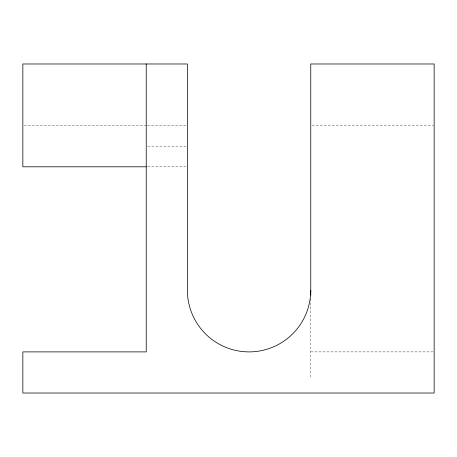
<?xml version="1.0" encoding="UTF-8"?>
<svg xmlns="http://www.w3.org/2000/svg" width="457" height="457" viewBox="0 0 457 457"><rect width="100%" height="100%" fill="white"/><g stroke="black" fill="none" stroke-linecap="round" stroke-linejoin="round"><path stroke-width="0.34" stroke-dasharray="2.29 1.71" d="M24.272 125.675L146.777 125.675M147.485 125.675L187.37 125.675M312.188 125.675L433.436 125.675M147.657 146.16L186.662 146.16M147.657 166.805L186.662 166.805M310.76 351.89L434.15 351.89M310.76 298.707L310.76 377.596"/><path stroke-width="0.69" d="M146.24 166.805L22.85 166.805L22.85 63.98L187.37 63.98L187.37 290.195A61.695 61.695 0 0 0 249.065 351.89A61.695 61.695 0 0 0 310.76 290.195M310.76 295.159L310.76 63.98L434.15 63.98L434.15 393.02L22.85 393.02L22.85 351.89L146.24 351.89L146.24 63.98"/></g></svg>
